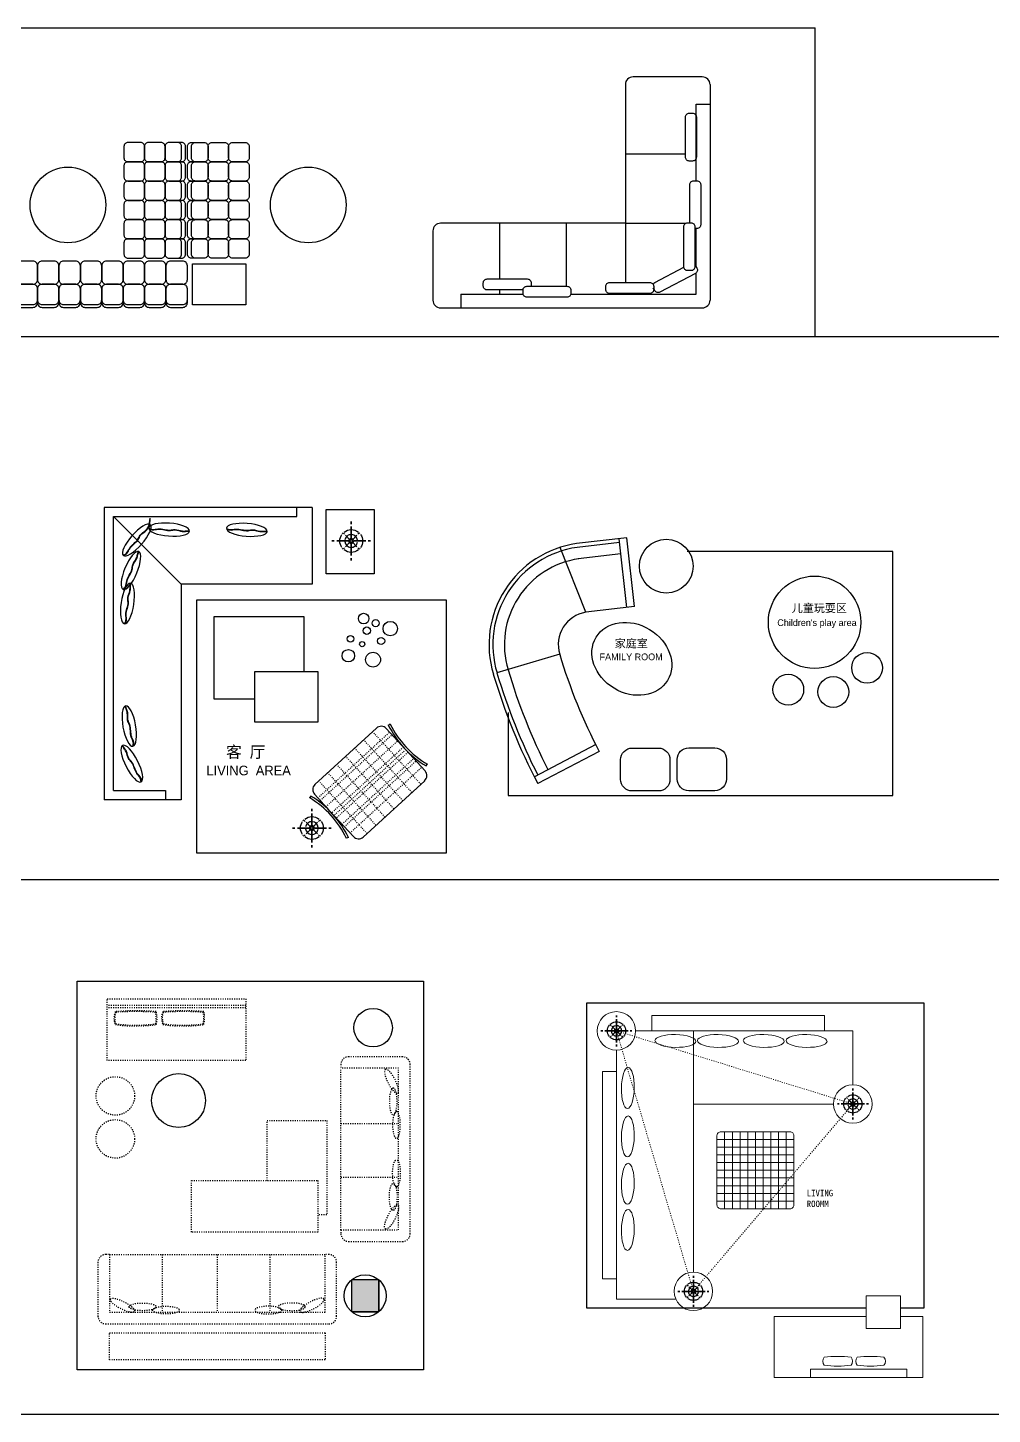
# Model space of a CAD drawing. Extents: x 185064 to 343242, y -369192 to -264966.
# Drawn here: x 300099 to 312627, y -295675 to -277663 of the extents above; entities that cross this region are included whole.
import ezdxf
from ezdxf.enums import TextEntityAlignment as Align

# ---------------------------------------------------------------- set-up
doc = ezdxf.new("R2010")
doc.units = 0
doc.linetypes.add('ACAD_ISO03W100', pattern=[30, 12, -18])
for name, color, linetype in [('A-wall', 7, 'Continuous'), ('WALL', 9, 'Continuous'), ('打印框', 4, 'Continuous')]:
    doc.layers.add(name, color=color, linetype=linetype)
for name, color, linetype, lineweight in [('fl', 8, 'Continuous', 13), ('家具里线线', 8, 'Continuous', 9), ('柱子', 7, 'Continuous', 30)]:
    doc.layers.add(name, color=color, linetype=linetype, lineweight=lineweight)
doc.styles.add('CCD-HB', font='hbsmall.shx')
doc.styles.add('STO', font='')
doc.styles.get('STO').set_extended_font_data('SimSun')

# ---------------------------------------------------------------- blocks, each defined once
blk = doc.blocks.new('awerawerte')
at = {"layer": '柱子', "color": 3, "lineweight": -2}
for p, q in [((553618, -1153911), (553888, -1153127)), ((553818, -1153146), (553788, -1153145)), ((554015, -1153065), (555154, -1153457)), ((555216, -1153584), (555081, -1153976)), ((555260, -1153642), (555284, -1153660)), ((553560, -1153910), (553535, -1153892)), ((553535, -1153892), (553548, -1153901)), ((554819, -1154430), (553680, -1154038)), ((554946, -1154368), (555081, -1153976)), ((554993, -1154403), (555023, -1154404)), ((555023, -1154404), (555008, -1154404))]:
    blk.add_line(p, q, dxfattribs=at)
at = {"layer": '柱子', "color": 3, "linetype": 'ACAD_ISO03W100', "lineweight": -2}
for p, q in [((554087, -1153090), (553752, -1154063)), ((554253, -1153147), (553918, -1154120)), ((555137, -1153814), (553809, -1153357)), ((555153, -1153767), (553825, -1153310)), ((555193, -1153652), (553865, -1153195)), ((554419, -1153204), (554084, -1154177)), ((554584, -1153261), (554250, -1154234)), ((554750, -1153319), (554416, -1154291)), ((553753, -1153519), (555081, -1153976)), ((553769, -1153472), (555097, -1153929)), ((554916, -1153376), (554582, -1154348)), ((555082, -1153433), (554748, -1154406)), ((555025, -1154138), (553697, -1153681)), ((553737, -1153567), (555065, -1154024)), ((554969, -1154301), (553642, -1153844)), ((554986, -1154253), (553658, -1153796))]:
    blk.add_line(p, q, dxfattribs=at)
at = {"layer": '柱子', "color": 3, "lineweight": -2}
for centre, radius, start, end in [((552405, -1153095), 1383, 324.7935, 357.9419), ((552405, -1153095), 1413, 324.7935, 357.9419), ((553983, -1153160), 100, 71.0084, 161.0084), ((555121, -1153552), 100, 341.0084, 71.0084), ((556405, -1154471), 1413, 144.0748, 177.2233), ((556405, -1154471), 1383, 144.0748, 177.2233), ((553713, -1153944), 100, 161.0084, 251.0084), ((554852, -1154336), 100, 251.0084, 341.0084)]:
    blk.add_arc(centre, radius, start, end, dxfattribs=at)
blk = doc.blocks.new('WERAWERAWE')
at = {"color": 3, "linetype": 'Continuous'}
for p, q in [((106786, -18892), (106796, -18902)), ((106796, -18902), (106786, -18892)), ((106786, -19047), (106796, -19037)), ((106796, -19037), (106786, -19047)), ((106931, -19037), (106941, -19047)), ((106941, -19047), (106931, -19037))]:
    blk.add_line(p, q, dxfattribs=at)
at = {"color": 8, "linetype": 'Continuous'}
for p, q in [((106864, -18799), (106864, -18775)), ((106864, -18775), (106864, -18799)), ((106864, -18945), (106864, -18824)), ((106864, -18824), (106864, -18945)), ((106931, -18902), (106941, -18892)), ((106941, -18892), (106931, -18902)), ((106669, -18969), (106693, -18969)), ((106693, -18969), (106669, -18969)), ((106718, -18969), (106839, -18969)), ((106839, -18969), (106718, -18969)), ((106806, -18911), (106854, -18960)), ((106854, -18960), (106806, -18911)), ((106806, -19027), (106854, -18979)), ((106854, -18979), (106806, -19027)), ((106864, -19115), (106864, -18994)), ((106864, -18994), (106864, -19115)), ((106873, -18960), (106922, -18911)), ((106922, -18911), (106873, -18960)), ((106873, -18979), (106922, -19027)), ((106922, -19027), (106873, -18979)), ((106888, -18969), (107009, -18969)), ((107009, -18969), (106888, -18969)), ((107058, -18969), (107034, -18969)), ((107034, -18969), (107058, -18969)), ((106864, -19164), (106864, -19140)), ((106864, -19140), (106864, -19164))]:
    blk.add_line(p, q, dxfattribs=at)
at = {"color": 3, "linetype": 'Continuous'}
for major_axis, start_param, end_param in [((111, 24), 2.125594, 2.22504), ((111, 24), 2.125594, 2.22504), ((114, 0), 0.888609, 2.25296), ((-111, 25), 4.06263, 4.162076), ((-114, 0), -0.613826, 0.003279), ((114, 0), 3.138263, 3.755368), ((114, 0), -0.003338, 0.613767), ((-114, 0), 2.527791, 3.144896), ((-111, 24), 0.918242, 1.017688), ((-111, 24), 0.918242, 1.017688), ((114, 0), 4.03019, 5.394541), ((111, 25), -1.01888, -0.919434), ((111, 25), -1.01888, -0.919434)]:
    blk.add_ellipse((106864, -18969), major_axis=major_axis, ratio=1, start_param=start_param, end_param=end_param, dxfattribs=at)
at = {"color": 1, "linetype": 'Continuous'}
blk.add_ellipse((106864, -18969), major_axis=(-111, 25), ratio=1, start_param=4.06263, end_param=4.162076, dxfattribs=at)
at = {"color": 8, "linetype": 'Continuous', "extrusion": (0, 0, -1)}
for major_axis, start_param, end_param in [((45.3, 45.3), 3.843152, 3.942598), ((45.3, 45.3), 3.843152, 3.942598), ((45.3, 45.3), 4.030214, 5.394564), ((46, 44.7), 3.127109, 3.744214), ((45.3, 45.3), 2.524488, 3.141593), ((10.2, 9.6), 4.712363, 10.995548), ((9.91, 9.91), 3.372739, 4.481242), ((9.91, 9.91), -1.33965, -0.231147), ((9.91, 9.91), 1.801943, 2.910446), ((45.3, 45.3), 2.340587, 2.440033), ((45.3, 45.3), 2.340587, 2.440033), ((45.3, 45.3), -0.801005, -0.701559), ((45.3, 45.3), -0.801005, -0.701559), ((45.3, 45.3), 0.888621, 2.252972), ((45.3, 45.3), -0.617105, 0), ((9.91, 9.91), 0.231147, 1.33965), ((46, 44.7), -0.014483, 0.602622), ((45.3, 45.3), 0.701559, 0.801005), ((45.3, 45.3), 0.701559, 0.801005)]:
    blk.add_ellipse((106864, -18969), major_axis=major_axis, ratio=1, start_param=start_param, end_param=end_param, dxfattribs=at)
at = {"color": 8, "linetype": 'Continuous'}
for major_axis, start_param, end_param in [((-24.9, 0), 3.141593, 9.424778), ((24.9, 0.3), 1.789211, 2.897713), ((-24.9, 0.3), 0.243913, 1.352416), ((12.5, 0.1), 1.791898, 2.9004), ((-12.5, 0.1), 0.240329, 1.348832), ((-12.5, 0.1), 3.382057, 4.49056), ((12.5, 0.1), -1.349407, -0.240905), ((-24.9, 0.3), 3.385683, 4.494186), ((24.9, 0.3), -1.352603, -0.2441)]:
    blk.add_ellipse((106864, -18969), major_axis=major_axis, ratio=1, start_param=start_param, end_param=end_param, dxfattribs=at)
blk = doc.blocks.new('awretewart')
at = {"layer": 'A-wall', "color": 3}
for p, q in [((198496, -104996), (199382, -104838)), ((199399, -104937), (199400, -104937)), ((197489, -106648), (197315, -107531)), ((197489, -106648), (198116, -106771)), ((197315, -107531), (197958, -107657))]:
    blk.add_line(p, q, dxfattribs=at)
at = {"layer": 'A-wall', "color": 1}
for p, q in [((198514, -105095), (199399, -104937)), ((198603, -106356), (199453, -106370)), ((197587, -106667), (197413, -107550)), ((198116, -106771), (198177, -107675)), ((197423, -107501), (197968, -107608))]:
    blk.add_line(p, q, dxfattribs=at)
at = {"layer": 'A-wall', "color": 8}
blk.add_line((197452, -107354), (197997, -107461), dxfattribs=at)
at = {"layer": 'A-wall', "color": 3}
for centre, radius, start, end in [((191668, -106214), 6937, 358.8561, 10.1123), ((191668, -106214), 7837, 358.8561, 10.1123), ((198177, -106349), 1326, 260.5184, 359.0777), ((198177, -106349), 426, 261.7728, 359.0777)]:
    blk.add_arc(centre, radius, start, end, dxfattribs=at)
at = {"layer": 'A-wall', "color": 8}
for centre, radius, start, end in [((191668, -106214), 7637, 358.8561, 9.362), ((198177, -106349), 1126, 260.5184, 359.0777)]:
    blk.add_arc(centre, radius, start, end, dxfattribs=at)
at = {"layer": 'A-wall', "color": 1}
for centre, radius, start, end in [((191668, -106214), 7787, 358.8561, 9.3765), ((198177, -106349), 1276, 260.5184, 359.0777)]:
    blk.add_arc(centre, radius, start, end, dxfattribs=at)
blk = doc.blocks.new('433435')
at = {"color": 3}
for points in [[(-286218, 60050), (-286051, 60050, -0.414214), (-286001, 60000), (-286001, 59850, -0.414214), (-286051, 59800), (-286218, 59800, -0.414214), (-286268, 59850), (-286268, 60000, -0.414214)], [(-285951, 60050), (-285784, 60050, -0.414214), (-285734, 60000), (-285734, 59850, -0.414214), (-285784, 59800), (-285951, 59800, -0.414214), (-286001, 59850), (-286001, 60000, -0.414214)], [(-285684, 60050), (-285518, 60050, -0.414214), (-285468, 60000), (-285468, 59850, -0.414214), (-285518, 59800), (-285684, 59800, -0.414214), (-285734, 59850), (-285734, 60000, -0.414214)], [(-286218, 59800), (-286051, 59800, -0.414214), (-286001, 59750), (-286001, 59600, -0.414214), (-286051, 59550), (-286218, 59550, -0.414214), (-286268, 59600), (-286268, 59750, -0.414214)], [(-285951, 59800), (-285784, 59800, -0.414214), (-285734, 59750), (-285734, 59600, -0.414214), (-285784, 59550), (-285951, 59550, -0.414214), (-286001, 59600), (-286001, 59750, -0.414214)], [(-285684, 59800), (-285518, 59800, -0.414214), (-285468, 59750), (-285468, 59600, -0.414214), (-285518, 59550), (-285684, 59550, -0.414214), (-285734, 59600), (-285734, 59750, -0.414214)], [(-286218, 59550), (-286051, 59550, -0.414214), (-286001, 59500), (-286001, 59349, -0.414214), (-286051, 59299), (-286218, 59299, -0.414214), (-286268, 59349), (-286268, 59500, -0.414214)], [(-285951, 59550), (-285784, 59550, -0.414214), (-285734, 59500), (-285734, 59349, -0.414214), (-285784, 59299), (-285951, 59299, -0.414214), (-286001, 59349), (-286001, 59500, -0.414214)], [(-285684, 59550), (-285518, 59550, -0.414214), (-285468, 59500), (-285468, 59349, -0.414214), (-285518, 59299), (-285684, 59299, -0.414214), (-285734, 59349), (-285734, 59500, -0.414214)], [(-286218, 59299), (-286051, 59299, -0.414214), (-286001, 59249), (-286001, 59099, -0.414214), (-286051, 59049), (-286218, 59049, -0.414214), (-286268, 59099), (-286268, 59249, -0.414214)], [(-285951, 59299), (-285784, 59299, -0.414214), (-285734, 59249), (-285734, 59099, -0.414214), (-285784, 59049), (-285951, 59049, -0.414214), (-286001, 59099), (-286001, 59249, -0.414214)], [(-285684, 59299), (-285518, 59299, -0.414214), (-285468, 59249), (-285468, 59099, -0.414214), (-285518, 59049), (-285684, 59049, -0.414214), (-285734, 59099), (-285734, 59249, -0.414214)], [(-286218, 59049), (-286051, 59049, -0.414214), (-286001, 58999), (-286001, 58849, -0.414214), (-286051, 58799), (-286218, 58799, -0.414214), (-286268, 58849), (-286268, 58999, -0.414214)], [(-285951, 59049), (-285784, 59049, -0.414214), (-285734, 58999), (-285734, 58849, -0.414214), (-285784, 58799), (-285951, 58799, -0.414214), (-286001, 58849), (-286001, 58999, -0.414214)], [(-285684, 59049), (-285518, 59049, -0.414214), (-285468, 58999), (-285468, 58849, -0.414214), (-285518, 58799), (-285684, 58799, -0.414214), (-285734, 58849), (-285734, 58999, -0.414214)], [(-286218, 58799), (-286051, 58799, -0.414214), (-286001, 58749), (-286001, 58599, -0.414214), (-286051, 58549), (-286218, 58549, -0.414214), (-286268, 58599), (-286268, 58749, -0.414214)], [(-285951, 58799), (-285784, 58799, -0.414214), (-285734, 58749), (-285734, 58599, -0.414214), (-285784, 58549), (-285951, 58549, -0.414214), (-286001, 58599), (-286001, 58749, -0.414214)], [(-285684, 58799), (-285518, 58799, -0.414214), (-285468, 58749), (-285468, 58599, -0.414214), (-285518, 58549), (-285684, 58549, -0.414214), (-285734, 58599), (-285734, 58749, -0.414214)]]:
    blk.add_lwpolyline(points, format="xyb", close=True, dxfattribs=at)
for points in [[(-286082, 59800), (-286165, 59800, -0.414214), (-286215, 59850), (-286215, 60000, -0.414214), (-286165, 60050), (-286082, 60050)], [(-286082, 59550), (-286165, 59550, -0.414214), (-286215, 59600), (-286215, 59750, -0.414214), (-286165, 59800), (-286082, 59800)], [(-286082, 59299), (-286165, 59299, -0.414214), (-286215, 59349), (-286215, 59500, -0.414214), (-286165, 59550), (-286082, 59550)], [(-286082, 59299), (-286165, 59299, -0.414214), (-286215, 59349), (-286215, 59500, -0.414214), (-286165, 59550), (-286082, 59550)], [(-286082, 59049), (-286165, 59049, -0.414214), (-286215, 59099), (-286215, 59249, -0.414214), (-286165, 59299), (-286082, 59299)], [(-286082, 58799), (-286165, 58799, -0.414214), (-286215, 58849), (-286215, 58999, -0.414214), (-286165, 59049), (-286082, 59049)], [(-286082, 58549), (-286165, 58549, -0.414214), (-286215, 58599), (-286215, 58749, -0.414214), (-286165, 58799), (-286082, 58799)]]:
    blk.add_lwpolyline(points, format="xyb", dxfattribs=at)
blk = doc.blocks.new('WERAWERAW')
at = {"color": 3}
for points in [[(-289668, 60013), (-289668, 59833, -0.414214), (-289728, 59773), (-289886, 59773, -0.414214), (-289946, 59833), (-289946, 60013, -0.414214), (-289886, 60073), (-289728, 60073, -0.414214)], [(-289390, 60013), (-289390, 59833, -0.414214), (-289450, 59773), (-289608, 59773, -0.414214), (-289668, 59833), (-289668, 60013, -0.414214), (-289608, 60073), (-289450, 60073, -0.414214)], [(-289112, 60013), (-289112, 59833, -0.414214), (-289172, 59773), (-289330, 59773, -0.414214), (-289390, 59833), (-289390, 60013, -0.414214), (-289330, 60073), (-289172, 60073, -0.414214)], [(-288834, 60013), (-288834, 59833, -0.414214), (-288894, 59773), (-289052, 59773, -0.414214), (-289112, 59833), (-289112, 60013, -0.414214), (-289052, 60073), (-288894, 60073, -0.414214)], [(-288556, 60013), (-288556, 59833, -0.414214), (-288616, 59773), (-288774, 59773, -0.414214), (-288834, 59833), (-288834, 60013, -0.414214), (-288774, 60073), (-288616, 60073, -0.414214)], [(-288278, 60013), (-288278, 59833, -0.414214), (-288338, 59773), (-288496, 59773, -0.414214), (-288556, 59833), (-288556, 60013, -0.414214), (-288496, 60073), (-288338, 60073, -0.414214)], [(-288000, 60013), (-288000, 59833, -0.414214), (-288060, 59773), (-288218, 59773, -0.414214), (-288278, 59833), (-288278, 60013, -0.414214), (-288218, 60073), (-288060, 60073, -0.414214)], [(-287722, 60013), (-287722, 59833, -0.414214), (-287782, 59773), (-287940, 59773, -0.414214), (-288000, 59833), (-288000, 60013, -0.414214), (-287940, 60073), (-287782, 60073, -0.414214)], [(-289668, 59713), (-289668, 59533, -0.414214), (-289728, 59473), (-289886, 59473, -0.414214), (-289946, 59533), (-289946, 59713, -0.414214), (-289886, 59773), (-289728, 59773, -0.414214)], [(-289390, 59713), (-289390, 59533, -0.414214), (-289450, 59473), (-289608, 59473, -0.414214), (-289668, 59533), (-289668, 59713, -0.414214), (-289608, 59773), (-289450, 59773, -0.414214)], [(-289112, 59713), (-289112, 59533, -0.414214), (-289172, 59473), (-289330, 59473, -0.414214), (-289390, 59533), (-289390, 59713, -0.414214), (-289330, 59773), (-289172, 59773, -0.414214)], [(-288834, 59713), (-288834, 59533, -0.414214), (-288894, 59473), (-289052, 59473, -0.414214), (-289112, 59533), (-289112, 59713, -0.414214), (-289052, 59773), (-288894, 59773, -0.414214)], [(-288556, 59713), (-288556, 59533, -0.414214), (-288616, 59473), (-288774, 59473, -0.414214), (-288834, 59533), (-288834, 59713, -0.414214), (-288774, 59773), (-288616, 59773, -0.414214)], [(-288278, 59713), (-288278, 59533, -0.414214), (-288338, 59473), (-288496, 59473, -0.414214), (-288556, 59533), (-288556, 59713, -0.414214), (-288496, 59773), (-288338, 59773, -0.414214)], [(-288000, 59713), (-288000, 59533, -0.414214), (-288060, 59473), (-288218, 59473, -0.414214), (-288278, 59533), (-288278, 59713, -0.414214), (-288218, 59773), (-288060, 59773, -0.414214)], [(-287722, 59713), (-287722, 59533, -0.414214), (-287782, 59473), (-287940, 59473, -0.414214), (-288000, 59533), (-288000, 59713, -0.414214), (-287940, 59773), (-287782, 59773, -0.414214)]]:
    blk.add_lwpolyline(points, format="xyb", close=True, dxfattribs=at)
for points in [[(-289946, 59972), (-289946, 59977, -0.414214), (-289886, 60037), (-289728, 60037, -0.414214), (-289668, 59977), (-289668, 59972)], [(-289668, 59972), (-289668, 59977, -0.414214), (-289608, 60037), (-289450, 60037, -0.414214), (-289390, 59977), (-289390, 59972)], [(-289390, 59972), (-289390, 59977, -0.414214), (-289330, 60037), (-289172, 60037, -0.414214), (-289112, 59977), (-289112, 59972)], [(-289112, 59972), (-289112, 59977, -0.414214), (-289052, 60037), (-288894, 60037, -0.414214), (-288834, 59977), (-288834, 59972)], [(-288834, 59972), (-288834, 59977, -0.414214), (-288774, 60037), (-288616, 60037, -0.414214), (-288556, 59977), (-288556, 59972)], [(-288556, 59972), (-288556, 59977, -0.414214), (-288496, 60037), (-288338, 60037, -0.414214), (-288278, 59977), (-288278, 59972)], [(-288278, 59972), (-288278, 59977, -0.414214), (-288218, 60037), (-288060, 60037, -0.414214), (-288000, 59977), (-288000, 59972)], [(-288000, 59972), (-288000, 59977, -0.414214), (-287940, 60037), (-287782, 60037, -0.414214), (-287722, 59977), (-287722, 59972)]]:
    blk.add_lwpolyline(points, format="xyb", dxfattribs=at)
blk = doc.blocks.new('werrrrr')
at = {"color": 3, "ltscale": 2}
for p, q in [((326330, -284911), (325430, -284911)), ((325330, -285011), (325330, -286811)), ((326430, -285011), (326430, -287811)), ((326250, -286260), (326250, -285266)), ((326250, -285266), (326430, -285266)), ((322830, -286911), (322830, -287811)), ((325330, -286811), (322930, -286811)), ((326250, -287375), (326250, -286881)), ((326250, -287731), (326250, -287455)), ((323192, -287731), (324002, -287731)), ((323192, -287731), (323192, -287911)), ((324621, -287731), (326250, -287731)), ((322930, -287911), (326330, -287911))]:
    blk.add_line(p, q, dxfattribs=at)
at = {"color": 1, "ltscale": 2}
for p, q in [((325330, -285911), (326110, -285911)), ((323696, -286811), (323696, -287535)), ((324563, -286811), (324563, -287630)), ((325330, -286811), (325330, -287581)), ((326233, -286911), (326250, -286911)), ((323696, -287678), (323696, -287731)), ((325430, -287723), (325430, -287731))]:
    blk.add_line(p, q, dxfattribs=at)
at = {"color": 1}
blk.add_line((325330, -286811), (326118, -286811), dxfattribs=at)
for points in [[(326253, -285432), (326253, -285953, -0.414214), (326203, -286003), (326160, -286003, -0.414214), (326110, -285953), (326110, -285432, -0.414214), (326160, -285382), (326203, -285382, -0.414214)], [(326233, -286856), (326233, -287377, -0.414214), (326183, -287427), (326140, -287427, -0.414214), (326090, -287377), (326090, -286856, -0.414214), (326140, -286806), (326183, -286806, -0.414214)], [(324051, -287630), (324572, -287630, -0.414214), (324622, -287680), (324622, -287722, -0.414214), (324572, -287772), (324051, -287772, -0.414214), (324001, -287722), (324001, -287680, -0.414214)], [(325126, -287581), (325648, -287581, -0.414214), (325698, -287631), (325698, -287673, -0.414214), (325648, -287723), (325126, -287723, -0.414214), (325076, -287673), (325076, -287631, -0.414214)]]:
    blk.add_lwpolyline(points, format="xyb", close=True, dxfattribs=at)
for points in [[(326166, -286806), (326166, -286310, -0.414214), (326216, -286260), (326259, -286260, -0.414214), (326309, -286310), (326309, -286831, -0.414214), (326259, -286881), (326233, -286881)], [(325690, -287605, -0.166132), (325712, -287581), (326090, -287380)], [(326233, -287347, -0.062371), (326240, -287357), (326260, -287395, -0.414214), (326240, -287462), (325780, -287707, -0.414214), (325712, -287686), (325692, -287649)], [(324001, -287678), (323535, -287678, -0.414214), (323485, -287628), (323485, -287585, -0.414214), (323535, -287535), (324056, -287535, -0.414214), (324106, -287585), (324106, -287628, -0.007933), (324106, -287630)]]:
    blk.add_lwpolyline(points, format="xyb", dxfattribs=at)
at = {"color": 3, "ltscale": 2}
for centre, start, end in [((325430, -285011), 90, 180), ((326330, -285011), 0, 90), ((322930, -286911), 90, 180), ((322930, -287811), 180, 270), ((326330, -287811), 270, 0)]:
    blk.add_arc(centre, 100, start, end, dxfattribs=at)
blk = doc.blocks.new('QWERTAER')
at = {"color": 3, "linetype": 'ACAD_ISO03W100'}
for p, q in [((795678, -709659), (794929, -709659)), ((794929, -709659), (794929, -711760)), ((794929, -711760), (795678, -711760))]:
    blk.add_line(p, q, dxfattribs=at)
at = {"color": 1, "linetype": 'ACAD_ISO03W100'}
for p, q in [((795678, -709659), (795678, -711760)), ((795678, -710343), (794929, -710343)), ((795678, -711043), (794929, -711043))]:
    blk.add_line(p, q, dxfattribs=at)
at = {"color": 3, "linetype": 'ACAD_ISO03W100'}
blk.add_lwpolyline([(795678, -709659), (795678, -709609, 0.414214), (795578, -709509), (794879, -709509, 0.414214), (794779, -709609), (794779, -711810, 0.414214), (794879, -711910), (795578, -711910, 0.414214), (795678, -711810), (795678, -711760)], format="xyb", dxfattribs=at)
at = {"color": 8, "linetype": 'ACAD_ISO03W100'}
for centre, major_axis in [((795020, -709827), (80, 156)), ((794999, -710089), (0, 175)), ((794957, -710394), (0, 175))]:
    blk.add_ellipse(centre, major_axis=major_axis, ratio=0.285721, dxfattribs=at)
at = {"color": 8, "linetype": 'ACAD_ISO03W100', "extrusion": (0, 0, -1)}
for centre, major_axis in [((794957, -711022), (0, -175)), ((794999, -711327), (0, -175)), ((795020, -711589), (80, -156))]:
    blk.add_ellipse(centre, major_axis=major_axis, ratio=0.285721, dxfattribs=at)
blk = doc.blocks.new('WAertwaer')
at = {"color": 3, "linetype": 'ACAD_ISO03W100'}
for p, q in [((794905, -713570), (794905, -714320)), ((797705, -714320), (797705, -713570)), ((794905, -714320), (797705, -714320))]:
    blk.add_line(p, q, dxfattribs=at)
at = {"color": 1, "linetype": 'ACAD_ISO03W100'}
for p, q in [((794905, -713570), (797705, -713570)), ((795588, -713570), (795588, -714320)), ((796305, -713570), (796305, -714320)), ((796989, -713570), (796989, -714320))]:
    blk.add_line(p, q, dxfattribs=at)
at = {"color": 3, "linetype": 'ACAD_ISO03W100'}
blk.add_lwpolyline([(794905, -713570), (794855, -713570, 0.414214), (794755, -713670), (794755, -714370, 0.414214), (794855, -714470), (797755, -714470, 0.414214), (797855, -714370), (797855, -713670, 0.414214), (797755, -713570), (797705, -713570)], format="xyb", dxfattribs=at)
at = {"color": 8, "linetype": 'ACAD_ISO03W100'}
for centre, major_axis in [((795073, -714229), (-156, 80)), ((795335, -714249), (-175, 0)), ((795639, -714291), (-175, 0))]:
    blk.add_ellipse(centre, major_axis=major_axis, ratio=0.285721, dxfattribs=at)
at = {"color": 8, "linetype": 'ACAD_ISO03W100', "extrusion": (0, 0, -1)}
for centre, major_axis in [((797534, -714229), (156, 80)), ((796968, -714291), (175, 0)), ((797272, -714249), (175, 0))]:
    blk.add_ellipse(centre, major_axis=major_axis, ratio=0.285721, dxfattribs=at)
blk = doc.blocks.new('ee32111')
at = {"lineweight": -2}
blk.add_hatch(color=8, dxfattribs=at).paths.add_polyline_path([(305555, -293638), (305905, -293638), (305905, -294058), (305555, -294058)])
at = {"color": 0, "lineweight": -2}
for p, q in [((305905, -294058), (305905, -293638)), ((305555, -294058), (305905, -294058))]:
    blk.add_line(p, q, dxfattribs=at)
at = {"color": 1, "linetype": 'ACAD_ISO03W100'}
blk.add_lwpolyline([(304455, -292352), (304455, -291570), (305231, -291570), (305231, -292797), (305114, -292797)], dxfattribs=at)
at = {"color": 3, "linetype": 'ACAD_ISO03W100'}
blk.add_lwpolyline([(303473, -292352), (305114, -292352), (305114, -293021), (303473, -293021)], close=True, dxfattribs=at)
at = {"color": 0, "lineweight": -2}
blk.add_lwpolyline([(305555, -293638), (305905, -293638), (305905, -294058), (305555, -294058)], close=True, dxfattribs=at)
at = {"color": 1, "linetype": 'ACAD_ISO03W100'}
blk.add_lwpolyline([(302409, -294329), (305209, -294329), (305209, -294679), (302409, -294679)], close=True, dxfattribs=at)
at = {"color": 1}
for centre, radius in [((305833, -290366), 250), ((303306, -291312), 350)]:
    blk.add_circle(centre, radius, dxfattribs=at)
at = {"color": 3, "linetype": 'ACAD_ISO03W100'}
for centre in [(302485, -291252), (302485, -291810)]:
    blk.add_circle(centre, 250, dxfattribs=at)
at = {"color": 0}
blk.add_circle((305730, -293848), 273, dxfattribs=at)
at = {"layer": 'WALL', "color": 1, "linetype": 'ACAD_ISO03W100'}
for points in [[(302485, -290157, -0.040197), (303016, -290157, -0.130869), (303016, -290324, -0.072931), (302485, -290324, -0.221198)], [(303103, -290157, -0.040197), (303633, -290157, -0.130869), (303633, -290324, -0.072931), (303103, -290324, -0.221198)]]:
    blk.add_lwpolyline(points, format="xyb", close=True, dxfattribs=at)
at = {"layer": 'WALL', "color": 250, "linetype": 'ACAD_ISO03W100'}
for points in [[(302492, -290166, -0.039123), (303007, -290166, -0.125299), (303007, -290315, -0.071114), (302492, -290315, -0.213879)], [(303110, -290166, -0.039123), (303625, -290166, -0.125299), (303625, -290315, -0.071114), (303110, -290315, -0.213879)]]:
    blk.add_lwpolyline(points, format="xyb", close=True, dxfattribs=at)
at = {"layer": '打印框', "color": 8}
blk.add_lwpolyline([(301987, -289760), (306487, -289760), (306487, -294808), (301987, -294808)], close=True, dxfattribs=at)
at = {"layer": '柱子', "color": 8, "linetype": 'ACAD_ISO03W100', "lineweight": -2}
blk.add_line((304179, -290076), (302379, -290076), dxfattribs=at)
at = {"layer": '柱子', "color": 1, "linetype": 'ACAD_ISO03W100', "lineweight": -2}
blk.add_line((304179, -290106), (302379, -290106), dxfattribs=at)
at = {"layer": '柱子', "color": 3, "linetype": 'ACAD_ISO03W100', "lineweight": -2}
blk.add_lwpolyline([(304179, -290792), (302379, -290792), (302379, -289992), (304179, -289992), (304179, -290792), (304021, -290792)], dxfattribs=at)
at = {"color": 0, "rotation": 179.9999999999843}
blk.add_blockref('QWERTAER', (1101093, -1002652), dxfattribs=at)
at = {"color": 0}
blk.add_blockref('WAertwaer', (-492496, 420257), dxfattribs=at)
blk = doc.blocks.new('ee4563233')
at = {"layer": 'fl', "color": 3, "ltscale": 1000}
for p, q in [((311765, -290407), (309694, -290407)), ((311765, -291107), (311765, -290407)), ((309694, -291357), (311515, -291357))]:
    blk.add_line(p, q, dxfattribs=at)
at = {"layer": 'fl', "color": 8, "ltscale": 300}
for p, q in [((310100, -291718), (310100, -292718)), ((310200, -291718), (310200, -292718)), ((310300, -291718), (310300, -292718)), ((310400, -291718), (310400, -292718)), ((310500, -291718), (310500, -292718)), ((310600, -291718), (310600, -292718)), ((310700, -291718), (310700, -292718)), ((310800, -291718), (310800, -292718)), ((310900, -291718), (310900, -292718)), ((311000, -291818), (310000, -291818)), ((311000, -291918), (310000, -291918)), ((311000, -292018), (310000, -292018)), ((311000, -292118), (310000, -292118)), ((311000, -292218), (310000, -292218)), ((311000, -292318), (310000, -292318)), ((311000, -292418), (310000, -292418)), ((311000, -292518), (310000, -292518)), ((311000, -292618), (310000, -292618))]:
    blk.add_line(p, q, dxfattribs=at)
at = {"layer": 'fl', "color": 3, "ltscale": 1000}
for points in [[(311395, -290407), (311395, -290209), (309153, -290209), (309153, -290407)], [(308694, -290936), (308513, -290936), (308513, -293628), (308694, -293628)], [(311217, -294910), (312465, -294910), (312465, -294803), (311217, -294803)]]:
    blk.add_lwpolyline(points, close=True, dxfattribs=at)
for points in [[(309694, -293540), (309694, -290407), (308944, -290407)], [(308694, -290657), (308694, -293891), (309466, -293891)], [(312383, -294118), (312676, -294118), (312676, -294910), (310742, -294910), (310742, -294118), (311938, -294118)]]:
    blk.add_lwpolyline(points, dxfattribs=at)
blk.add_lwpolyline([(310050, -292718), (310950, -292718, 0.414214), (311000, -292668), (311000, -291768, 0.414214), (310950, -291718), (310050, -291718, 0.414214), (310000, -291768), (310000, -292668, 0.414214)], format="xyb", close=True, dxfattribs=at)
at = {"layer": 'fl', "color": 1, "ltscale": 1000}
blk.add_lwpolyline([(312383, -293849), (311938, -293849), (311938, -294271), (312383, -294271)], close=True, dxfattribs=at)
at = {"layer": 'fl', "color": 3, "ltscale": 1000}
for centre in [(308694, -290407), (311765, -291357), (309694, -293790)]:
    blk.add_circle(centre, 250, dxfattribs=at)
at = {"layer": 'fl', "color": 1, "ltscale": 1000}
for centre, start, end in [((311458, -294699), 140.832, 219.168), ((311678, -294699), 320.832, 39.168), ((311885, -294699), 140.832, 219.168), ((312105, -294699), 320.832, 39.168)]:
    blk.add_arc(centre, 82.3, start, end, dxfattribs=at)
at = {"layer": 'fl', "color": 3, "ltscale": 1000}
for centre, start, end in [((311568, -296008), 82.7378, 97.2622), ((311995, -296008), 82.7378, 97.2622), ((311568, -293389), 262.7378, 277.2622), ((311995, -293389), 262.7378, 277.2622)]:
    blk.add_arc(centre, 1373, start, end, dxfattribs=at)
at = {"layer": 'fl', "color": 1, "ltscale": 1000, "extrusion": (0, 0, -1)}
for centre, major_axis in [((309461, -290538), (266, -5)), ((310013, -290538), (266, -5)), ((310608, -290538), (266, -5)), ((311164, -290538), (266, -5)), ((308842, -291149), (5, 266)), ((308842, -291778), (5, 266)), ((308842, -292393), (5, 266)), ((308842, -292992), (5, 266))]:
    blk.add_ellipse(centre, major_axis=major_axis, ratio=0.313153, dxfattribs=at)
at = {"layer": '家具里线线', "color": 8, "linetype": 'ACAD_ISO03W100'}
for p, q in [((309694, -293790), (308694, -290407)), ((308694, -290407), (311765, -291357)), ((311765, -291357), (309694, -293790))]:
    blk.add_line(p, q, dxfattribs=at)
at = {"layer": '打印框', "color": 8}
blk.add_lwpolyline([(311938, -294007), (308308, -294007), (308308, -290042), (312686, -290042), (312686, -294007), (312383, -294007)], dxfattribs=at)
at = {"color": 3, "xscale": -1.0368, "yscale": 1.0368, "zscale": 1.0368, "rotation": 270}
for p in [(328362, -401203), (331433, -402153), (329362, -404587)]:
    blk.add_blockref('WERAWERAWE', p, dxfattribs=at)
at = {"color": 1, "lineweight": -2, "insert": (311166, -292697), "char_height": 84, "width": 9105.87, "attachment_point": 7}
blk.add_mtext('{\\fSimSun|b0|i0|c134|p2;LIVING \\PROOMM}', dxfattribs=at)

msp = doc.modelspace()

# ---------------------------------------------------------------- linework, layer by layer
at = {"color": 8}
for p, q in [((185064, -277663), (310328, -277663)), ((310328, -281673), (310328, -277663)), ((185064, -281673), (343242, -281673)), ((185064, -288729), (343242, -288729)), ((185064, -295675), (343242, -295675))]:
    msp.add_line(p, q, dxfattribs=at)
at = {"color": 3, "lineweight": -2}
for p, q in [((303792, -283894), (301092, -283894)), ((301092, -283894), (301092, -287692)), ((301212, -284014), (303592, -284014)), ((301212, -287572), (301212, -284014)), ((303592, -284014), (303592, -283894)), ((303792, -283894), (303792, -284894)), ((302093, -284894), (302093, -287692)), ((303792, -284894), (302093, -284894)), ((301212, -287572), (301888, -287572)), ((301888, -287572), (301888, -287692)), ((302093, -287692), (301092, -287692))]:
    msp.add_line(p, q, dxfattribs=at)
at = {"color": 1, "lineweight": -2}
msp.add_line((302093, -284894), (301212, -284014), dxfattribs=at)
at = {"color": 1}
msp.add_lwpolyline([(302237, -280732), (302931, -280732), (302931, -281263), (302237, -281263)], close=True, dxfattribs=at)
at = {"color": 1, "lineweight": -2}
for points in [[(303977, -283922), (304600, -283922), (304600, -284757), (303977, -284757)], [(303049, -286026), (303865, -286026), (303865, -286684), (303049, -286684)]]:
    msp.add_lwpolyline(points, close=True, dxfattribs=at)
at = {"color": 8, "lineweight": -2}
msp.add_lwpolyline([(306340, -286559), (306340, -287638), (311336, -287638), (311336, -284466), (308663, -284466)], dxfattribs=at)
at = {"color": 8}
msp.add_lwpolyline([(302297, -285095), (305534, -285095), (305534, -288387), (302297, -288387)], close=True, dxfattribs=at)
at = {"color": 3, "lineweight": -2}
msp.add_lwpolyline([(303049, -286385), (302520, -286385), (302520, -285311), (303684, -285311), (303684, -286026)], dxfattribs=at)
at = {"color": 1, "lineweight": -2}
for points in [[(307950, -287021), (308291, -287021, -0.414214), (308441, -287171), (308441, -287428, -0.414214), (308291, -287578), (307950, -287578, -0.414214), (307800, -287428), (307800, -287171, -0.414214)], [(308684, -287018), (309024, -287018, -0.414214), (309174, -287168), (309174, -287425, -0.414214), (309024, -287575), (308684, -287575, -0.414214), (308534, -287425), (308534, -287168, -0.414214)]]:
    msp.add_lwpolyline(points, format="xyb", close=True, dxfattribs=at)
at = {"color": 1}
for centre in [(300621, -279966), (303743, -279966)]:
    msp.add_circle(centre, 492, dxfattribs=at)
at = {"color": 3, "lineweight": -2}
for centre, radius in [((308393, -284658), 349), ((310319, -285387), 600)]:
    msp.add_circle(centre, radius, dxfattribs=at)
at = {"color": 8, "lineweight": -2}
for centre, radius in [((304462, -285339), 69.1), ((304504, -285496), 47.8), ((304618, -285398), 46.3), ((304808, -285469), 94.1), ((304292, -285601), 43.2), ((304443, -285671), 33.9), ((304689, -285630), 46.3), ((304263, -285821), 80.2), ((304584, -285873), 96.8)]:
    msp.add_circle(centre, radius, dxfattribs=at)
at = {"color": 1, "lineweight": -2}
for centre in [(311001, -285979), (309977, -286262), (310562, -286292)]:
    msp.add_circle(centre, 200, dxfattribs=at)
at = {"color": 1, "extrusion": (0, 0, -1)}
for centre, major_axis in [((301515, -284318), (-176, -199)), ((301935, -284183), (-265, 20)), ((302944, -284186), (-265, 20)), ((301439, -284715), (-101, -246)), ((301394, -285144), (-40, -263)), ((301418, -286735), (47, -262)), ((301451, -287224), (120, -237))]:
    msp.add_ellipse(centre, major_axis=major_axis, ratio=0.313153, dxfattribs=at)
at = {"color": 3, "lineweight": -2}
msp.add_ellipse((307945, -285862), major_axis=(-465, 280), ratio=0.822455, dxfattribs=at)
at = {"color": 250}
for points in [[(301339, -284517), (301381, -284490), (301419, -284428), (301476, -284366), (301530, -284308), (301561, -284254), (301632, -284192), (301664, -284148), (301687, -284035)], [(301343, -284520), (301385, -284493), (301423, -284431), (301480, -284369), (301534, -284311), (301564, -284257), (301636, -284195), (301668, -284151), (301691, -284038)], [(301670, -284163), (301717, -284180), (301789, -284173), (301873, -284182), (301952, -284189), (302013, -284182), (302106, -284201), (302161, -284200), (302200, -284198)], [(301670, -284168), (301717, -284185), (301789, -284178), (301873, -284186), (301952, -284194), (302013, -284186), (302106, -284206), (302161, -284205), (302200, -284203)], [(302679, -284166), (302726, -284183), (302798, -284176), (302882, -284184), (302961, -284192), (303022, -284184), (303115, -284204), (303170, -284203), (303209, -284201)], [(302679, -284171), (302726, -284188), (302798, -284181), (302881, -284189), (302961, -284197), (303022, -284189), (303115, -284209), (303170, -284207), (303209, -284206)], [(301338, -284960), (301369, -284921), (301384, -284850), (301418, -284773), (301451, -284700), (301462, -284640), (301509, -284558), (301525, -284505), (301536, -284467)], [(301343, -284962), (301373, -284923), (301389, -284851), (301423, -284775), (301455, -284702), (301467, -284641), (301514, -284560), (301530, -284507), (301541, -284469)], [(301355, -285407), (301375, -285362), (301373, -285289), (301388, -285207), (301402, -285128), (301398, -285066), (301425, -284976), (301428, -284920), (301429, -284881)], [(301360, -285408), (301380, -285362), (301378, -285289), (301393, -285207), (301407, -285128), (301403, -285067), (301430, -284976), (301433, -284921), (301434, -284882)], [(301465, -286997), (301470, -286947), (301444, -286879), (301432, -286796), (301420, -286717), (301396, -286660), (301392, -286566), (301377, -286513), (301366, -286475)], [(301470, -286996), (301475, -286946), (301449, -286878), (301437, -286795), (301424, -286716), (301401, -286659), (301397, -286565), (301382, -286511), (301370, -286474)], [(301571, -287461), (301561, -287412), (301517, -287353), (301482, -287278), (301447, -287206), (301409, -287158), (301377, -287068), (301348, -287022), (301326, -286989)], [(301575, -287458), (301566, -287409), (301522, -287351), (301486, -287275), (301451, -287203), (301413, -287155), (301382, -287066), (301352, -287019), (301330, -286987)]]:
    msp.add_spline(points, degree=3, dxfattribs=at)

# ---------------------------------------------------------------- block references
for name, p in [('werrrrr', (-17469, 6608)), ('ee32111', (-1248, -288)), ('ee4563233', (-949, -288))]:
    msp.add_blockref(name, p)
at = {"color": 8, "xscale": -1}
msp.add_blockref('433435', (15881, -339205), dxfattribs=at)
at = {"color": 8}
msp.add_blockref('433435', (588442, -339205), dxfattribs=at)
at = {"color": 8, "xscale": -1, "rotation": 180}
msp.add_blockref('WERAWERAW', (589894, -221223), dxfattribs=at)
at = {"color": 8, "xscale": -1.296, "yscale": 1.296, "zscale": 1.296}
for p in [(442796, -259747), (442285, -263476)]:
    msp.add_blockref('WERAWERAWE', p, dxfattribs=at)
at = {"color": 0, "rotation": 197.664692524522}
msp.add_blockref('awretewart', (528520, -326876), dxfattribs=at)
at = {"color": 3, "lineweight": -2, "xscale": 0.9, "yscale": 0.9, "zscale": 0.9, "rotation": 241.5145991020199}
msp.add_blockref('awerawerte', (1455187, -344137), dxfattribs=at)

# ---------------------------------------------------------------- texts
at = {"color": 7, "style": 'STO'}
for s, p in [('儿童玩耍区', (310381, -285200)), ('家庭室', (307938, -285658))]:
    msp.add_text(s, height=105, dxfattribs=at).set_placement(p, align=Align.MIDDLE)
at = {"color": 7, "style": 'CCD-HB'}
for s, p in [("Children's play area", (310350, -285436)), ('FAMILY ROOM', (307936, -285880))]:
    msp.add_text(s, height=87.5, dxfattribs=at).set_placement(p, align=Align.CENTER)
at = {"color": 8}
for s, height, style, p in [('客 厅', 150, 'STO', (302930, -287146)), ('LIVING  AREA', 125, 'CCD-HB', (302968, -287375))]:
    msp.add_text(s, height=height, dxfattribs=dict(at, style=style)).set_placement(p, align=Align.CENTER)

doc.saveas('drawing.dxf')
